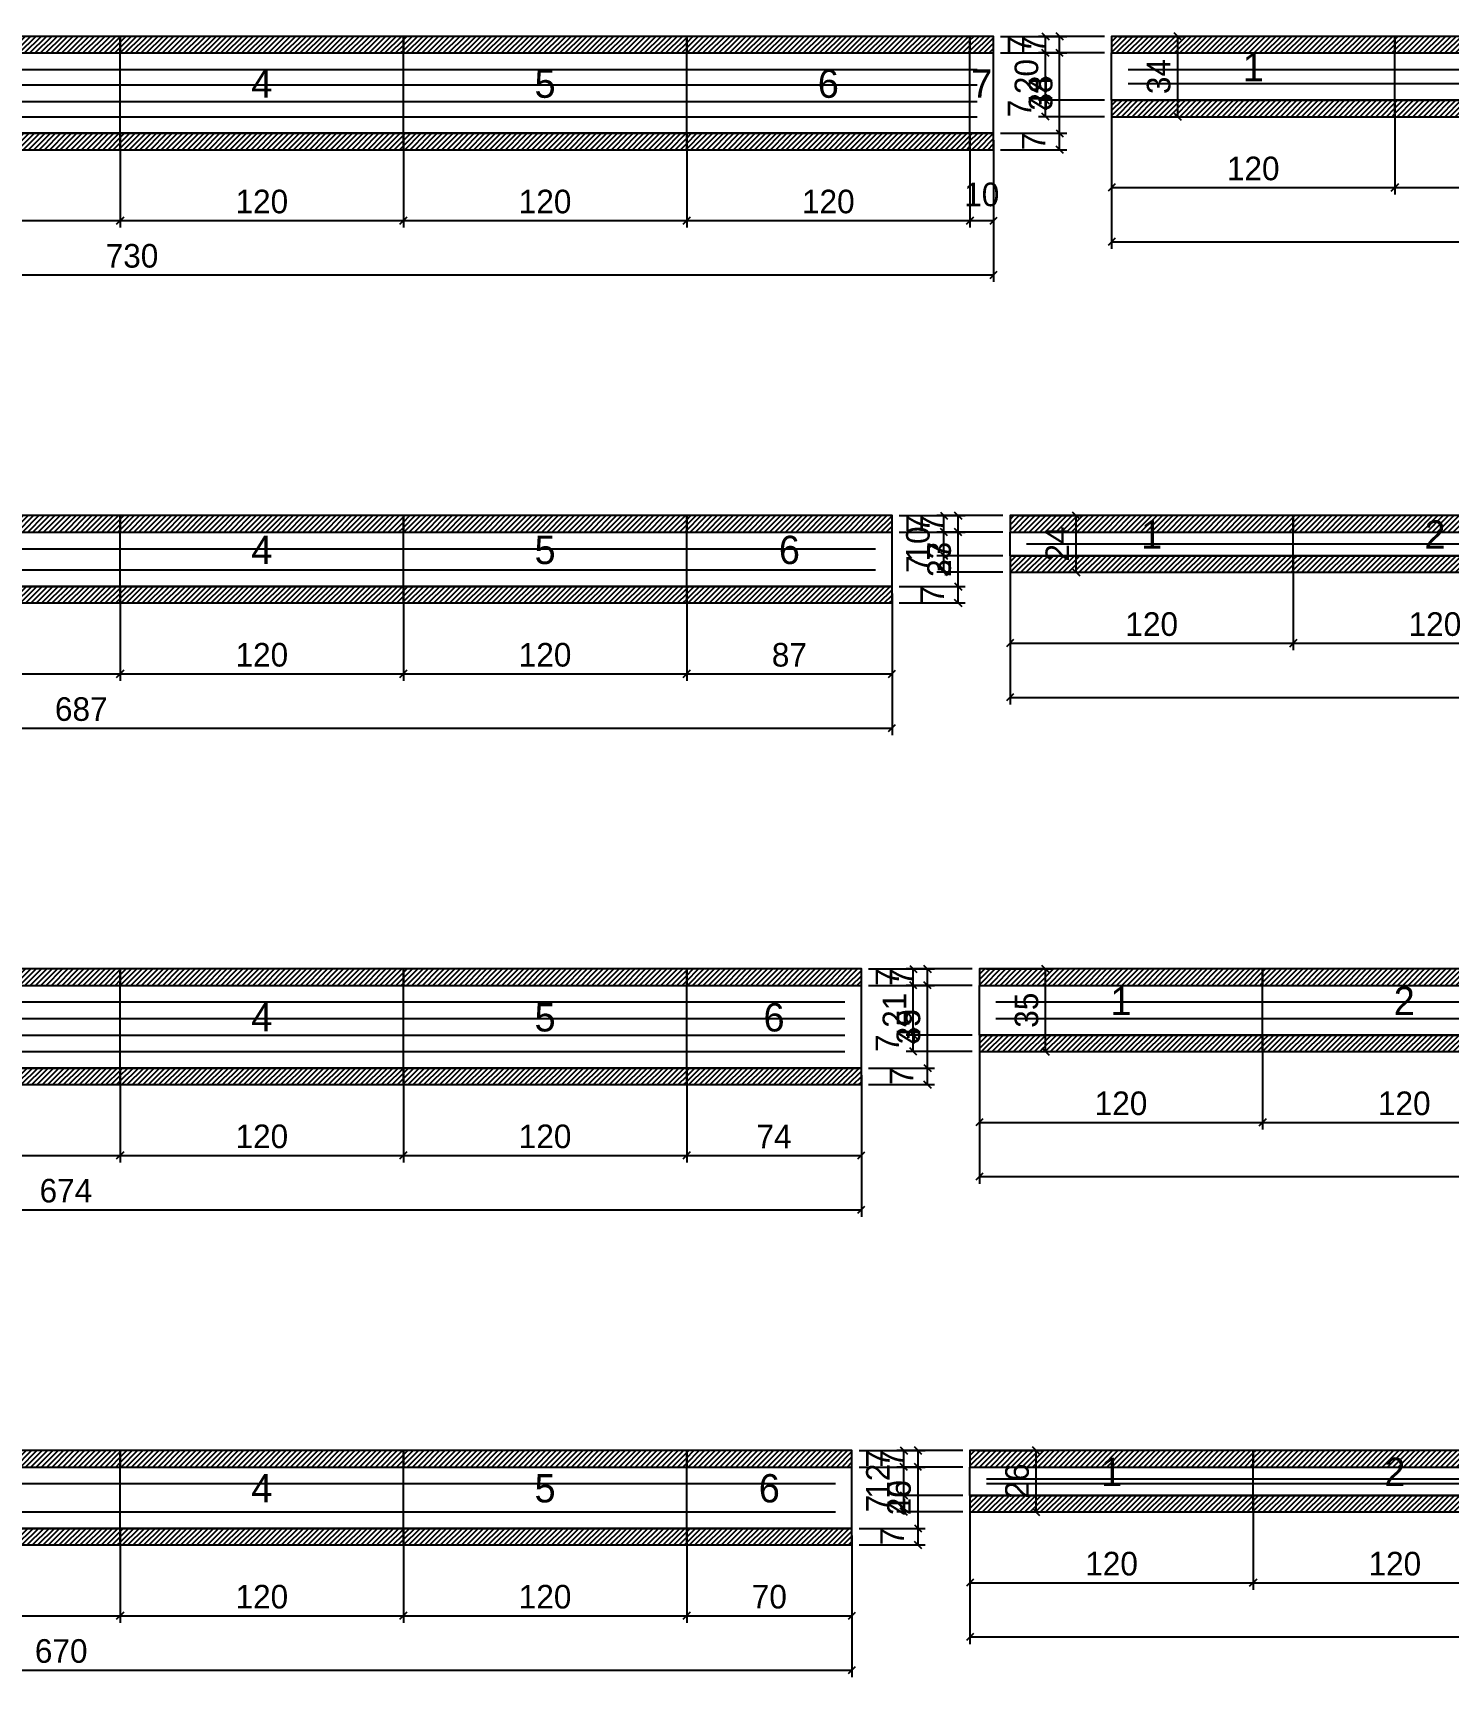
# Model space of a CAD drawing. Extents: x -13000 to 3070, y -38812 to 10330.
# Drawn here: x 531 to 1131, y -3454 to -2758 of the extents above; entities that cross this region are included whole.
import ezdxf
from ezdxf.enums import TextEntityAlignment as Align

# ---------------------------------------------------------------- set-up
doc = ezdxf.new("R2010")
doc.units = 0
for name, color, linetype in [('5', 5, 'Continuous'), ('COTA', 241, 'Continuous'), ('Painéis', 200, 'Continuous'), ('SARR_2.2x7', 40, 'Continuous'), ('SCO-___-LAJ', 224, 'Continuous')]:
    doc.layers.add(name, color=color, linetype=linetype)
doc.dimstyles.new('PAINEL', dxfattribs={"dimtxt": 10, "dimasz": 3, "dimexe": 3, "dimexo": 3, "dimgap": 3, "dimtad": 1, "dimblk": 'OBLIQUE', "dimblk1": 'OBLIQUE', "dimcen": 2.5, "dimclrd": 4, "dimclre": 4, "dimclrt": 240, "dimazin": 3, "dimtfac": 1, "dimtmove": 0, "dimatfit": 3})

# ---------------------------------------------------------------- blocks, each defined once
blk = doc.blocks.new('_OBLIQUE')
at = {"color": 0, "linetype": 'BYBLOCK'}
blk.add_line((-0.5, -0.5), (0.5, 0.5), dxfattribs=at)

msp = doc.modelspace()

# ---------------------------------------------------------------- hatches: boundary and pattern name
at = {"layer": 'COTA'}
h = msp.add_hatch(dxfattribs=at)
h.set_pattern_fill('ANSI31', scale=0.5)
h.paths.add_polyline_path([(448, -2766), (568, -2766), (568, -2759), (448, -2759)])
h = msp.add_hatch(dxfattribs=at)
h.set_pattern_fill('ANSI31', scale=0.5)
h.paths.add_polyline_path([(568, -2766), (688, -2766), (688, -2759), (568, -2759)])
h = msp.add_hatch(dxfattribs=at)
h.set_pattern_fill('ANSI31', scale=0.5)
h.paths.add_polyline_path([(688, -2766), (808, -2766), (808, -2759), (688, -2759)])
h = msp.add_hatch(dxfattribs=at)
h.set_pattern_fill('ANSI31', scale=0.5)
h.paths.add_polyline_path([(808, -2766), (928, -2766), (928, -2759), (808, -2759)])
h = msp.add_hatch(dxfattribs=at)
h.set_pattern_fill('ANSI31', scale=0.5)
h.paths.add_polyline_path([(928, -2766), (938, -2766), (938, -2759), (928, -2759)])
h = msp.add_hatch(dxfattribs=at)
h.set_pattern_fill('ANSI31', scale=0.5)
h.paths.add_polyline_path([(988, -2766), (1108, -2766), (1108, -2759), (988, -2759)])
h = msp.add_hatch(dxfattribs=at)
h.set_pattern_fill('ANSI31', scale=0.5)
h.paths.add_polyline_path([(1108, -2766), (1228, -2766), (1228, -2759), (1108, -2759)])
h = msp.add_hatch(dxfattribs=at)
h.set_pattern_fill('ANSI31', scale=0.5)
h.paths.add_polyline_path([(988, -2793), (1108, -2793), (1108, -2786), (988, -2786)])
h = msp.add_hatch(dxfattribs=at)
h.set_pattern_fill('ANSI31', scale=0.5)
h.paths.add_polyline_path([(1108, -2793), (1228, -2793), (1228, -2786), (1108, -2786)])
h = msp.add_hatch(dxfattribs=at)
h.set_pattern_fill('ANSI31', scale=0.5)
h.paths.add_polyline_path([(448, -2807), (568, -2807), (568, -2800), (448, -2800)])
h = msp.add_hatch(dxfattribs=at)
h.set_pattern_fill('ANSI31', scale=0.5)
h.paths.add_polyline_path([(568, -2807), (688, -2807), (688, -2800), (568, -2800)])
h = msp.add_hatch(dxfattribs=at)
h.set_pattern_fill('ANSI31', scale=0.5)
h.paths.add_polyline_path([(688, -2807), (808, -2807), (808, -2800), (688, -2800)])
h = msp.add_hatch(dxfattribs=at)
h.set_pattern_fill('ANSI31', scale=0.5)
h.paths.add_polyline_path([(808, -2807), (928, -2807), (928, -2800), (808, -2800)])
h = msp.add_hatch(dxfattribs=at)
h.set_pattern_fill('ANSI31', scale=0.5)
h.paths.add_polyline_path([(928, -2807), (938, -2807), (938, -2800), (928, -2800)])
h = msp.add_hatch(dxfattribs=at)
h.set_pattern_fill('ANSI31', scale=0.5)
h.paths.add_polyline_path([(448, -2969), (568, -2969), (568, -2962), (448, -2962)])
h = msp.add_hatch(dxfattribs=at)
h.set_pattern_fill('ANSI31', scale=0.5)
h.paths.add_polyline_path([(568, -2969), (688, -2969), (688, -2962), (568, -2962)])
h = msp.add_hatch(dxfattribs=at)
h.set_pattern_fill('ANSI31', scale=0.5)
h.paths.add_polyline_path([(688, -2969), (808, -2969), (808, -2962), (688, -2962)])
h = msp.add_hatch(dxfattribs=at)
h.set_pattern_fill('ANSI31', scale=0.5)
h.paths.add_polyline_path([(808, -2969), (895, -2969), (895, -2962), (808, -2962)])
h = msp.add_hatch(dxfattribs=at)
h.set_pattern_fill('ANSI31', scale=0.5)
h.paths.add_polyline_path([(945, -2969), (1065, -2969), (1065, -2962), (945, -2962)])
h = msp.add_hatch(dxfattribs=at)
h.set_pattern_fill('ANSI31', scale=0.5)
h.paths.add_polyline_path([(1065, -2969), (1185, -2969), (1185, -2962), (1065, -2962)])
h = msp.add_hatch(dxfattribs=at)
h.set_pattern_fill('ANSI31', scale=0.5)
h.paths.add_polyline_path([(945, -2986), (1065, -2986), (1065, -2979), (945, -2979)])
h = msp.add_hatch(dxfattribs=at)
h.set_pattern_fill('ANSI31', scale=0.5)
h.paths.add_polyline_path([(1065, -2986), (1185, -2986), (1185, -2979), (1065, -2979)])
h = msp.add_hatch(dxfattribs=at)
h.set_pattern_fill('ANSI31', scale=0.5)
h.paths.add_polyline_path([(448, -2999), (568, -2999), (568, -2992), (448, -2992)])
h = msp.add_hatch(dxfattribs=at)
h.set_pattern_fill('ANSI31', scale=0.5)
h.paths.add_polyline_path([(568, -2999), (688, -2999), (688, -2992), (568, -2992)])
h = msp.add_hatch(dxfattribs=at)
h.set_pattern_fill('ANSI31', scale=0.5)
h.paths.add_polyline_path([(688, -2999), (808, -2999), (808, -2992), (688, -2992)])
h = msp.add_hatch(dxfattribs=at)
h.set_pattern_fill('ANSI31', scale=0.5)
h.paths.add_polyline_path([(808, -2999), (895, -2999), (895, -2992), (808, -2992)])
h = msp.add_hatch(dxfattribs=at)
h.set_pattern_fill('ANSI31', scale=0.5)
h.paths.add_polyline_path([(448, -3161), (568, -3161), (568, -3154), (448, -3154)])
h = msp.add_hatch(dxfattribs=at)
h.set_pattern_fill('ANSI31', scale=0.5)
h.paths.add_polyline_path([(568, -3161), (688, -3161), (688, -3154), (568, -3154)])
h = msp.add_hatch(dxfattribs=at)
h.set_pattern_fill('ANSI31', scale=0.5)
h.paths.add_polyline_path([(688, -3161), (808, -3161), (808, -3154), (688, -3154)])
h = msp.add_hatch(dxfattribs=at)
h.set_pattern_fill('ANSI31', scale=0.5)
h.paths.add_polyline_path([(808, -3161), (882, -3161), (882, -3154), (808, -3154)])
h = msp.add_hatch(dxfattribs=at)
h.set_pattern_fill('ANSI31', scale=0.5)
h.paths.add_polyline_path([(932, -3161), (1052, -3161), (1052, -3154), (932, -3154)])
h = msp.add_hatch(dxfattribs=at)
h.set_pattern_fill('ANSI31', scale=0.5)
h.paths.add_polyline_path([(1052, -3161), (1172, -3161), (1172, -3154), (1052, -3154)])
h = msp.add_hatch(dxfattribs=at)
h.set_pattern_fill('ANSI31', scale=0.5)
h.paths.add_polyline_path([(932, -3189), (1052, -3189), (1052, -3182), (932, -3182)])
h = msp.add_hatch(dxfattribs=at)
h.set_pattern_fill('ANSI31', scale=0.5)
h.paths.add_polyline_path([(1052, -3189), (1172, -3189), (1172, -3182), (1052, -3182)])
h = msp.add_hatch(dxfattribs=at)
h.set_pattern_fill('ANSI31', scale=0.5)
h.paths.add_polyline_path([(448, -3203), (568, -3203), (568, -3196), (448, -3196)])
h = msp.add_hatch(dxfattribs=at)
h.set_pattern_fill('ANSI31', scale=0.5)
h.paths.add_polyline_path([(568, -3203), (688, -3203), (688, -3196), (568, -3196)])
h = msp.add_hatch(dxfattribs=at)
h.set_pattern_fill('ANSI31', scale=0.5)
h.paths.add_polyline_path([(688, -3203), (808, -3203), (808, -3196), (688, -3196)])
h = msp.add_hatch(dxfattribs=at)
h.set_pattern_fill('ANSI31', scale=0.5)
h.paths.add_polyline_path([(808, -3203), (882, -3203), (882, -3196), (808, -3196)])
h = msp.add_hatch(dxfattribs=at)
h.set_pattern_fill('ANSI31', scale=0.5)
h.paths.add_polyline_path([(448, -3365), (568, -3365), (568, -3358), (448, -3358)])
h = msp.add_hatch(dxfattribs=at)
h.set_pattern_fill('ANSI31', scale=0.5)
h.paths.add_polyline_path([(568, -3365), (688, -3365), (688, -3358), (568, -3358)])
h = msp.add_hatch(dxfattribs=at)
h.set_pattern_fill('ANSI31', scale=0.5)
h.paths.add_polyline_path([(688, -3365), (808, -3365), (808, -3358), (688, -3358)])
h = msp.add_hatch(dxfattribs=at)
h.set_pattern_fill('ANSI31', scale=0.5)
h.paths.add_polyline_path([(808, -3365), (878, -3365), (878, -3358), (808, -3358)])
h = msp.add_hatch(dxfattribs=at)
h.set_pattern_fill('ANSI31', scale=0.5)
h.paths.add_polyline_path([(928, -3365), (1048, -3365), (1048, -3358), (928, -3358)])
h = msp.add_hatch(dxfattribs=at)
h.set_pattern_fill('ANSI31', scale=0.5)
h.paths.add_polyline_path([(1048, -3365), (1168, -3365), (1168, -3358), (1048, -3358)])
h = msp.add_hatch(dxfattribs=at)
h.set_pattern_fill('ANSI31', scale=0.5)
h.paths.add_polyline_path([(928, -3384), (1048, -3384), (1048, -3377), (928, -3377)])
h = msp.add_hatch(dxfattribs=at)
h.set_pattern_fill('ANSI31', scale=0.5)
h.paths.add_polyline_path([(1048, -3384), (1168, -3384), (1168, -3377), (1048, -3377)])
h = msp.add_hatch(dxfattribs=at)
h.set_pattern_fill('ANSI31', scale=0.5)
h.paths.add_polyline_path([(448, -3398), (568, -3398), (568, -3391), (448, -3391)])
h = msp.add_hatch(dxfattribs=at)
h.set_pattern_fill('ANSI31', scale=0.5)
h.paths.add_polyline_path([(568, -3398), (688, -3398), (688, -3391), (568, -3391)])
h = msp.add_hatch(dxfattribs=at)
h.set_pattern_fill('ANSI31', scale=0.5)
h.paths.add_polyline_path([(688, -3398), (808, -3398), (808, -3391), (688, -3391)])
h = msp.add_hatch(dxfattribs=at)
h.set_pattern_fill('ANSI31', scale=0.5)
h.paths.add_polyline_path([(808, -3398), (878, -3398), (878, -3391), (808, -3391)])

# ---------------------------------------------------------------- linework, layer by layer
at = {"layer": 'Painéis'}
for p, q in [((448, -2766), (568, -2766)), ((568, -2800), (568, -2766)), ((568, -2800), (568, -2766)), ((568, -2766), (688, -2766)), ((568, -2800), (568, -2766)), ((688, -2800), (688, -2766)), ((688, -2800), (688, -2766)), ((688, -2766), (808, -2766)), ((688, -2800), (688, -2766)), ((808, -2800), (808, -2766)), ((808, -2800), (808, -2766)), ((808, -2766), (928, -2766)), ((808, -2800), (808, -2766)), ((928, -2800), (928, -2766)), ((928, -2800), (928, -2766)), ((928, -2766), (938, -2766)), ((928, -2800), (928, -2766)), ((938, -2800), (938, -2766)), ((988, -2766), (1108, -2766)), ((988, -2786), (988, -2766)), ((1108, -2786), (1108, -2766)), ((1108, -2786), (1108, -2766)), ((1108, -2766), (1228, -2766)), ((1108, -2786), (1108, -2766)), ((988, -2786), (1108, -2786)), ((1108, -2786), (1228, -2786)), ((448, -2800), (568, -2800)), ((568, -2800), (688, -2800)), ((688, -2800), (808, -2800)), ((808, -2800), (928, -2800)), ((928, -2800), (938, -2800)), ((448, -2969), (568, -2969)), ((568, -2992), (568, -2969)), ((568, -2992), (568, -2969)), ((568, -2969), (688, -2969)), ((568, -2992), (568, -2969)), ((688, -2992), (688, -2969)), ((688, -2992), (688, -2969)), ((688, -2969), (808, -2969)), ((688, -2992), (688, -2969)), ((808, -2992), (808, -2969)), ((808, -2992), (808, -2969)), ((808, -2969), (895, -2969)), ((808, -2992), (808, -2969)), ((895, -2992), (895, -2969)), ((945, -2969), (1065, -2969)), ((945, -2979), (945, -2969)), ((1065, -2979), (1065, -2969)), ((1065, -2979), (1065, -2969)), ((1065, -2969), (1185, -2969)), ((1065, -2979), (1065, -2969)), ((945, -2979), (1065, -2979)), ((1065, -2979), (1185, -2979)), ((448, -2992), (568, -2992)), ((568, -2992), (688, -2992)), ((688, -2992), (808, -2992)), ((808, -2992), (895, -2992)), ((448, -3161), (568, -3161)), ((568, -3196), (568, -3161)), ((568, -3196), (568, -3161)), ((568, -3161), (688, -3161)), ((568, -3196), (568, -3161)), ((688, -3196), (688, -3161)), ((688, -3196), (688, -3161)), ((688, -3161), (808, -3161)), ((688, -3196), (688, -3161)), ((808, -3196), (808, -3161)), ((808, -3196), (808, -3161)), ((808, -3161), (882, -3161)), ((808, -3196), (808, -3161)), ((882, -3196), (882, -3161)), ((932, -3161), (1052, -3161)), ((932, -3182), (932, -3161)), ((1052, -3182), (1052, -3161)), ((1052, -3182), (1052, -3161)), ((1052, -3161), (1172, -3161)), ((1052, -3182), (1052, -3161)), ((932, -3182), (1052, -3182)), ((1052, -3182), (1172, -3182)), ((448, -3196), (568, -3196)), ((568, -3196), (688, -3196)), ((688, -3196), (808, -3196)), ((808, -3196), (882, -3196)), ((448, -3365), (568, -3365)), ((568, -3391), (568, -3365)), ((568, -3391), (568, -3365)), ((568, -3365), (688, -3365)), ((568, -3391), (568, -3365)), ((688, -3391), (688, -3365)), ((688, -3391), (688, -3365)), ((688, -3365), (808, -3365)), ((688, -3391), (688, -3365)), ((808, -3391), (808, -3365)), ((808, -3391), (808, -3365)), ((808, -3365), (878, -3365)), ((808, -3391), (808, -3365)), ((878, -3391), (878, -3365)), ((928, -3365), (1048, -3365)), ((928, -3377), (928, -3365)), ((1048, -3377), (1048, -3365)), ((1048, -3377), (1048, -3365)), ((1048, -3365), (1168, -3365)), ((1048, -3377), (1048, -3365)), ((928, -3377), (1048, -3377)), ((1048, -3377), (1168, -3377)), ((448, -3391), (568, -3391)), ((568, -3391), (688, -3391)), ((688, -3391), (808, -3391)), ((808, -3391), (878, -3391))]:
    msp.add_line(p, q, dxfattribs=at)
at = {"layer": 'SARR_2.2x7'}
for points in [[(448, -2773), (568, -2773)], [(448, -2773), (568, -2773)], [(568, -2773), (688, -2773)], [(568, -2773), (688, -2773)], [(688, -2773), (808, -2773)], [(688, -2773), (808, -2773)], [(808, -2773), (928, -2773)], [(808, -2773), (928, -2773)], [(928, -2773), (931, -2773)], [(928, -2773), (931, -2773)], [(995, -2773), (1108, -2773)], [(995, -2773), (1108, -2773)], [(995, -2779), (1108, -2779)], [(995, -2779), (1108, -2779)], [(1108, -2773), (1228, -2773)], [(1108, -2773), (1228, -2773)], [(1108, -2779), (1228, -2779)], [(1108, -2779), (1228, -2779)], [(448, -2779.5), (568, -2779.5)], [(448, -2779.5), (568, -2779.5)], [(568, -2779.5), (688, -2779.5)], [(568, -2779.5), (688, -2779.5)], [(688, -2779.5), (808, -2779.5)], [(688, -2779.5), (808, -2779.5)], [(808, -2779.5), (928, -2779.5)], [(808, -2779.5), (928, -2779.5)], [(928, -2779.5), (931, -2779.5)], [(928, -2779.5), (931, -2779.5)], [(448, -2786.5), (568, -2786.5)], [(448, -2786.5), (568, -2786.5)], [(568, -2786.5), (688, -2786.5)], [(568, -2786.5), (688, -2786.5)], [(688, -2786.5), (808, -2786.5)], [(688, -2786.5), (808, -2786.5)], [(808, -2786.5), (928, -2786.5)], [(808, -2786.5), (928, -2786.5)], [(928, -2786.5), (931, -2786.5)], [(928, -2786.5), (931, -2786.5)], [(448, -2793), (568, -2793)], [(448, -2793), (568, -2793)], [(568, -2793), (688, -2793)], [(568, -2793), (688, -2793)], [(688, -2793), (808, -2793)], [(688, -2793), (808, -2793)], [(808, -2793), (928, -2793)], [(808, -2793), (928, -2793)], [(928, -2793), (931, -2793)], [(928, -2793), (931, -2793)], [(952, -2974), (1065, -2974)], [(952, -2974), (1065, -2974)], [(1065, -2974), (1185, -2974)], [(1065, -2974), (1185, -2974)], [(448, -2976), (568, -2976)], [(448, -2976), (568, -2976)], [(568, -2976), (688, -2976)], [(568, -2976), (688, -2976)], [(688, -2976), (808, -2976)], [(688, -2976), (808, -2976)], [(808, -2976), (888, -2976)], [(808, -2976), (888, -2976)], [(448, -2985), (568, -2985)], [(448, -2985), (568, -2985)], [(568, -2985), (688, -2985)], [(568, -2985), (688, -2985)], [(688, -2985), (808, -2985)], [(688, -2985), (808, -2985)], [(808, -2985), (888, -2985)], [(808, -2985), (888, -2985)], [(448, -3168), (568, -3168)], [(448, -3168), (568, -3168)], [(568, -3168), (688, -3168)], [(568, -3168), (688, -3168)], [(688, -3168), (808, -3168)], [(688, -3168), (808, -3168)], [(808, -3168), (875, -3168)], [(808, -3168), (875, -3168)], [(939, -3168), (1052, -3168)], [(939, -3168), (1052, -3168)], [(1052, -3168), (1172, -3168)], [(1052, -3168), (1172, -3168)], [(448, -3175), (568, -3175)], [(448, -3175), (568, -3175)], [(568, -3175), (688, -3175)], [(568, -3175), (688, -3175)], [(688, -3175), (808, -3175)], [(688, -3175), (808, -3175)], [(808, -3175), (875, -3175)], [(808, -3175), (875, -3175)], [(939, -3175), (1052, -3175)], [(939, -3175), (1052, -3175)], [(1052, -3175), (1172, -3175)], [(1052, -3175), (1172, -3175)], [(448, -3182), (568, -3182)], [(448, -3182), (568, -3182)], [(568, -3182), (688, -3182)], [(568, -3182), (688, -3182)], [(688, -3182), (808, -3182)], [(688, -3182), (808, -3182)], [(808, -3182), (875, -3182)], [(808, -3182), (875, -3182)], [(448, -3189), (568, -3189)], [(448, -3189), (568, -3189)], [(568, -3189), (688, -3189)], [(568, -3189), (688, -3189)], [(688, -3189), (808, -3189)], [(688, -3189), (808, -3189)], [(808, -3189), (875, -3189)], [(808, -3189), (875, -3189)], [(935, -3370), (1048, -3370)], [(935, -3370), (1048, -3370)], [(1048, -3370), (1168, -3370)], [(1048, -3370), (1168, -3370)], [(448, -3372), (568, -3372)], [(448, -3372), (568, -3372)], [(568, -3372), (688, -3372)], [(568, -3372), (688, -3372)], [(688, -3372), (808, -3372)], [(688, -3372), (808, -3372)], [(808, -3372), (871, -3372)], [(808, -3372), (871, -3372)], [(935, -3372), (1048, -3372)], [(935, -3372), (1048, -3372)], [(1048, -3372), (1168, -3372)], [(1048, -3372), (1168, -3372)], [(448, -3384), (568, -3384)], [(448, -3384), (568, -3384)], [(568, -3384), (688, -3384)], [(568, -3384), (688, -3384)], [(688, -3384), (808, -3384)], [(688, -3384), (808, -3384)], [(808, -3384), (871, -3384)], [(808, -3384), (871, -3384)]]:
    msp.add_lwpolyline(points, dxfattribs=at)
at = {"layer": 'SCO-___-LAJ'}
for points in [[(448, -2766), (568, -2766), (568, -2759), (448, -2759)], [(568, -2766), (688, -2766), (688, -2759), (568, -2759)], [(688, -2766), (808, -2766), (808, -2759), (688, -2759)], [(808, -2766), (928, -2766), (928, -2759), (808, -2759)], [(928, -2766), (938, -2766), (938, -2759), (928, -2759)], [(988, -2766), (1108, -2766), (1108, -2759), (988, -2759)], [(1108, -2766), (1228, -2766), (1228, -2759), (1108, -2759)], [(988, -2793), (1108, -2793), (1108, -2786), (988, -2786)], [(1108, -2793), (1228, -2793), (1228, -2786), (1108, -2786)], [(448, -2807), (568, -2807), (568, -2800), (448, -2800)], [(568, -2807), (688, -2807), (688, -2800), (568, -2800)], [(688, -2807), (808, -2807), (808, -2800), (688, -2800)], [(808, -2807), (928, -2807), (928, -2800), (808, -2800)], [(928, -2807), (938, -2807), (938, -2800), (928, -2800)], [(448, -2969), (568, -2969), (568, -2962), (448, -2962)], [(568, -2969), (688, -2969), (688, -2962), (568, -2962)], [(688, -2969), (808, -2969), (808, -2962), (688, -2962)], [(808, -2969), (895, -2969), (895, -2962), (808, -2962)], [(945, -2969), (1065, -2969), (1065, -2962), (945, -2962)], [(1065, -2969), (1185, -2969), (1185, -2962), (1065, -2962)], [(945, -2986), (1065, -2986), (1065, -2979), (945, -2979)], [(1065, -2986), (1185, -2986), (1185, -2979), (1065, -2979)], [(448, -2999), (568, -2999), (568, -2992), (448, -2992)], [(568, -2999), (688, -2999), (688, -2992), (568, -2992)], [(688, -2999), (808, -2999), (808, -2992), (688, -2992)], [(808, -2999), (895, -2999), (895, -2992), (808, -2992)], [(448, -3161), (568, -3161), (568, -3154), (448, -3154)], [(568, -3161), (688, -3161), (688, -3154), (568, -3154)], [(688, -3161), (808, -3161), (808, -3154), (688, -3154)], [(808, -3161), (882, -3161), (882, -3154), (808, -3154)], [(932, -3161), (1052, -3161), (1052, -3154), (932, -3154)], [(1052, -3161), (1172, -3161), (1172, -3154), (1052, -3154)], [(932, -3189), (1052, -3189), (1052, -3182), (932, -3182)], [(1052, -3189), (1172, -3189), (1172, -3182), (1052, -3182)], [(448, -3203), (568, -3203), (568, -3196), (448, -3196)], [(568, -3203), (688, -3203), (688, -3196), (568, -3196)], [(688, -3203), (808, -3203), (808, -3196), (688, -3196)], [(808, -3203), (882, -3203), (882, -3196), (808, -3196)], [(448, -3365), (568, -3365), (568, -3358), (448, -3358)], [(568, -3365), (688, -3365), (688, -3358), (568, -3358)], [(688, -3365), (808, -3365), (808, -3358), (688, -3358)], [(808, -3365), (878, -3365), (878, -3358), (808, -3358)], [(928, -3365), (1048, -3365), (1048, -3358), (928, -3358)], [(1048, -3365), (1168, -3365), (1168, -3358), (1048, -3358)], [(928, -3384), (1048, -3384), (1048, -3377), (928, -3377)], [(1048, -3384), (1168, -3384), (1168, -3377), (1048, -3377)], [(448, -3398), (568, -3398), (568, -3391), (448, -3391)], [(568, -3398), (688, -3398), (688, -3391), (568, -3391)], [(688, -3398), (808, -3398), (808, -3391), (688, -3391)], [(808, -3398), (878, -3398), (878, -3391), (808, -3391)]]:
    msp.add_lwpolyline(points, close=True, dxfattribs=at)

# ---------------------------------------------------------------- texts
at = {"layer": '5'}
for s, p in [('1', (1048, -2772)), ('4', (628, -2779)), ('5', (748, -2779)), ('6', (868, -2779)), ('7', (933, -2779)), ('1', (1005, -2970)), ('2', (1125, -2970)), ('4', (628, -2976.5)), ('5', (748, -2976.5)), ('6', (851.5, -2976.5)), ('1', (992, -3167.5)), ('2', (1112, -3167.5)), ('4', (628, -3174.5)), ('5', (748, -3174.5)), ('6', (845, -3174.5)), ('1', (988, -3367)), ('2', (1108, -3367)), ('4', (628, -3374)), ('5', (748, -3374)), ('6', (843, -3374))]:
    msp.add_text(s, height=12, dxfattribs=at).set_placement(p, align=Align.MIDDLE_CENTER)

# ---------------------------------------------------------------- dimensions: what is measured, and where the dimension line sits
at = {"layer": 'COTA'}
for base, p1, p2 in [((966, -2807), (938, -2807), (938, -2759)), ((966, -2766), (938, -2766), (938, -2759)), ((960, -2766), (988, -2766), (988, -2759)), ((1016, -2793), (988, -2793), (988, -2759)), ((966, -2800), (938, -2800), (938, -2766)), ((960, -2786), (988, -2786), (988, -2766)), ((960, -2793), (988, -2793), (988, -2786)), ((966, -2807), (938, -2807), (938, -2800)), ((923, -2999), (895, -2999), (895, -2962)), ((923, -2969), (895, -2969), (895, -2962)), ((917, -2969), (945, -2969), (945, -2962)), ((917, -2979), (945, -2979), (945, -2969)), ((973, -2986), (945, -2986), (945, -2962)), ((923, -2992), (895, -2992), (895, -2969)), ((917, -2986), (945, -2986), (945, -2979)), ((923, -2999), (895, -2999), (895, -2992)), ((910, -3203), (882, -3203), (882, -3154)), ((910, -3161), (882, -3161), (882, -3154)), ((904, -3161), (932, -3161), (932, -3154)), ((960, -3189), (932, -3189), (932, -3154)), ((910, -3196), (882, -3196), (882, -3161)), ((904, -3182), (932, -3182), (932, -3161)), ((904, -3189), (932, -3189), (932, -3182)), ((910, -3203), (882, -3203), (882, -3196)), ((906, -3398), (878, -3398), (878, -3358)), ((906, -3365), (878, -3365), (878, -3358)), ((900, -3365), (928, -3365), (928, -3358)), ((956, -3384), (928, -3384), (928, -3358)), ((906, -3391), (878, -3391), (878, -3365)), ((900, -3377), (928, -3377), (928, -3365)), ((900, -3384), (928, -3384), (928, -3377)), ((906, -3398), (878, -3398), (878, -3391))]:
    msp.add_linear_dim(base=base, p1=p1, p2=p2, angle=90, dimstyle='PAINEL', dxfattribs=at).render()
for base, p1, p2 in [((988, -2823), (988, -2786), (1108, -2786)), ((988, -2846), (988, -2786), (1718, -2786)), ((1108, -2823), (1108, -2786), (1228, -2786)), ((208, -2860), (208, -2800), (938, -2800)), ((448, -2837), (448, -2800), (568, -2800)), ((568, -2837), (568, -2800), (688, -2800)), ((688, -2837), (688, -2800), (808, -2800)), ((808, -2837), (808, -2800), (928, -2800)), ((928, -2837), (928, -2800), (938, -2800)), ((945, -3016), (945, -2979), (1065, -2979)), ((945, -3039), (945, -2979), (1632, -2979)), ((1065, -3016), (1065, -2979), (1185, -2979)), ((208, -3052), (208, -2992), (895, -2992)), ((448, -3029), (448, -2992), (568, -2992)), ((568, -3029), (568, -2992), (688, -2992)), ((688, -3029), (688, -2992), (808, -2992)), ((808, -3029), (808, -2992), (895, -2992)), ((932, -3219), (932, -3182), (1052, -3182)), ((932, -3242), (932, -3182), (1606, -3182)), ((1052, -3219), (1052, -3182), (1172, -3182)), ((208, -3256), (208, -3196), (882, -3196)), ((448, -3233), (448, -3196), (568, -3196)), ((568, -3233), (568, -3196), (688, -3196)), ((688, -3233), (688, -3196), (808, -3196)), ((808, -3233), (808, -3196), (882, -3196)), ((928, -3414), (928, -3377), (1048, -3377)), ((928, -3437), (928, -3377), (1598, -3377)), ((1048, -3414), (1048, -3377), (1168, -3377)), ((208, -3451), (208, -3391), (878, -3391)), ((448, -3428), (448, -3391), (568, -3391)), ((568, -3428), (568, -3391), (688, -3391)), ((688, -3428), (688, -3391), (808, -3391)), ((808, -3428), (808, -3391), (878, -3391))]:
    msp.add_linear_dim(base=base, p1=p1, p2=p2, dimstyle='PAINEL', dxfattribs=at).render()

doc.saveas('drawing.dxf')
